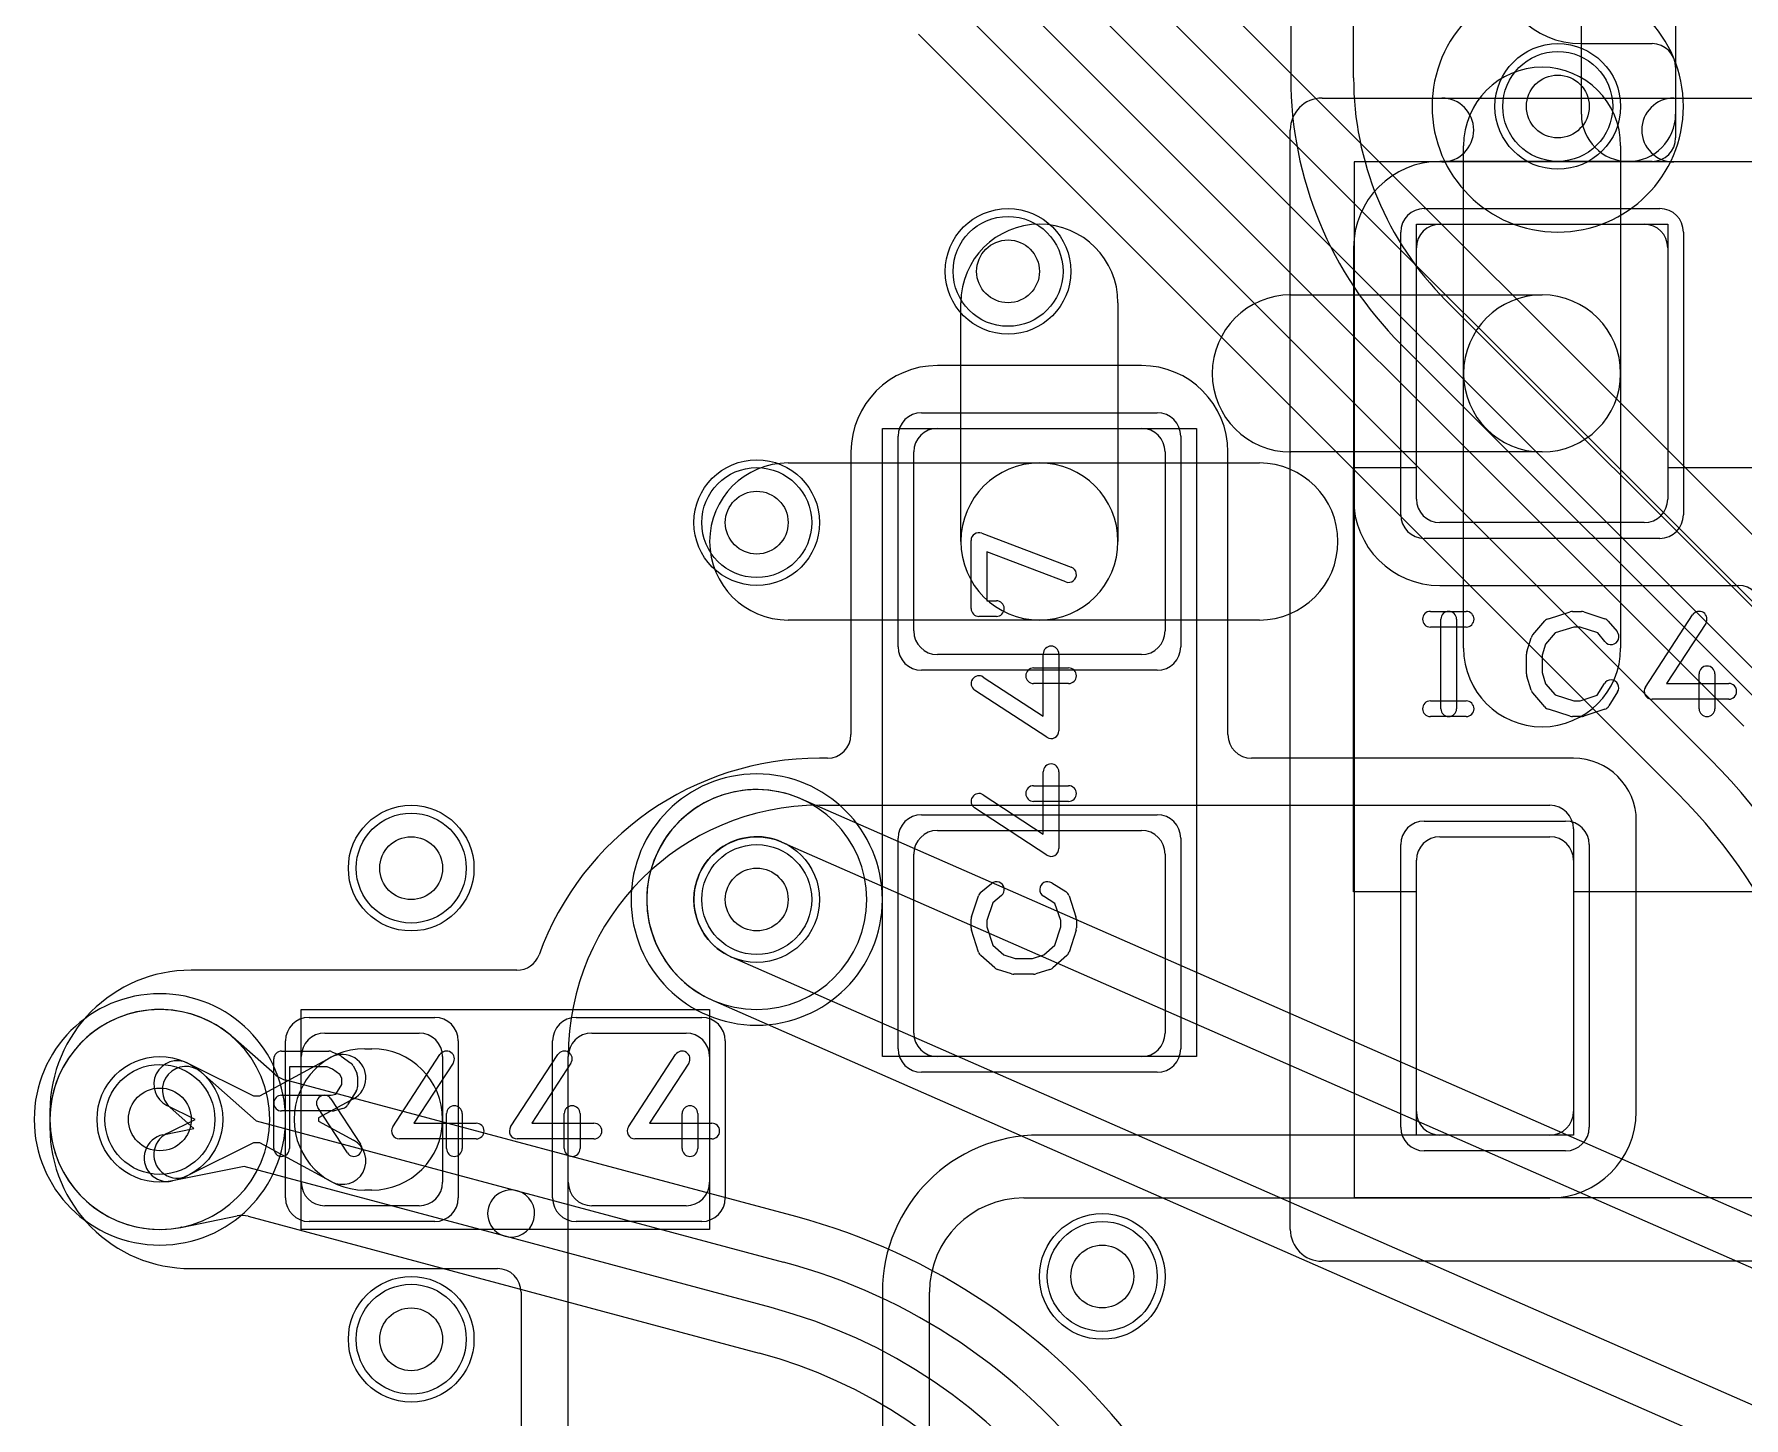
# Model space of a CAD drawing. Extents: x -1.5 to 30.7, y -0.5 to 30.
# Drawn here: x 9.5 to 14.94, y 11.15 to 15.56 of the extents above; entities that cross this region are included whole.
import ezdxf

# ---------------------------------------------------------------- set-up
doc = ezdxf.new("R2010")
doc.units = 0
for name, color, linetype in [('Hole', 1, 'CONTINUOUS'), ('L1', 3, 'CONTINUOUS'), ('L2', 3, 'CONTINUOUS'), ('L3', 3, 'CONTINUOUS'), ('L4', 3, 'CONTINUOUS'), ('MetalMask-A', 176, 'CONTINUOUS'), ('PartsArea-A', 111, 'CONTINUOUS'), ('PartsSilk-A', 221, 'CONTINUOUS'), ('Resist-A', 2, 'CONTINUOUS'), ('Resist-B', 2, 'CONTINUOUS'), ('Silk-A', 140, 'CONTINUOUS')]:
    doc.layers.add(name, color=color, linetype=linetype)

msp = doc.modelspace()

# ---------------------------------------------------------------- linework, layer by layer
at = {"layer": 'Hole'}
for centre in [(14.35, 15.325), (12.6, 14.8), (11.8, 14), (10.7, 12.9), (11.8, 12.8), (9.9, 12.1), (12.9, 11.6), (10.7, 11.4)]:
    msp.add_circle(centre, 0.1, dxfattribs=at)
at = {"layer": 'L1'}
for p, q in [((14.425, 15.3), (14.425, 16)), ((14.725, 16), (14.725, 15.3)), ((14.425, 15.52496), (14.65, 15.52496)), ((14.725, 15.44996), (14.725, 15.22504)), ((14.05, 14.475), (14.05, 15.2)), ((14.55, 15.2), (14.55, 14.475)), ((14.65, 15.15004), (13.975, 15.15004)), ((13.975, 14.95), (14.625, 14.95)), ((13.69996, 14.875), (13.69996, 14.075)), ((13.9, 14.075), (13.9, 14.875)), ((14.7, 14.875), (14.7, 14.075)), ((12.45, 13.94), (12.45, 14.7)), ((12.95, 14.7), (12.95, 13.94)), ((13.5, 14.725), (14.3, 14.725)), ((13.025, 14.50004), (12.375, 14.50004)), ((14.05, 13.6), (14.05, 14.475)), ((14.55, 14.475), (14.55, 13.6)), ((12.375, 14.3), (13.025, 14.3)), ((12.09996, 14.225), (12.09996, 13.32504)), ((12.3, 13.655), (12.3, 14.225)), ((13.1, 14.225), (13.1, 13.655)), ((13.30004, 13.32504), (13.30004, 14.225)), ((14.3, 14.225), (13.5, 14.225)), ((11.9, 14.19), (12.7, 14.19)), ((12.7, 14.19), (13.4, 14.19)), ((14.625, 14), (13.975, 14)), ((13.975, 13.79996), (14.92496, 13.79996)), ((12.7, 13.69), (11.9, 13.69)), ((13.4, 13.69), (12.7, 13.69)), ((13.025, 13.58), (12.375, 13.58)), ((12.02496, 13.25004), (12, 13.25004)), ((14.40004, 13.25004), (13.37504, 13.25004)), ((12, 13.1), (14.32503, 13.1)), ((12.375, 13.02), (13.025, 13.02)), ((14.4, 13.02503), (14.4, 12.12497)), ((14.60004, 12.125), (14.60004, 13.05004)), ((13.975, 13), (14.325, 13)), ((12.3, 12.375), (12.3, 12.945)), ((13.1, 12.945), (13.1, 12.375)), ((13.9, 12.125), (13.9, 12.925)), ((14.4, 12.925), (14.4, 12.125)), ((11.03658, 12.57504), (9.99996, 12.57504)), ((10.425, 12.375), (10.725, 12.375)), ((11.275, 12.375), (11.575, 12.375)), ((10.35, 11.9), (10.35, 12.3)), ((10.5525, 12.325), (10.575, 12.325)), ((10.8, 12.3), (10.8, 11.9)), ((11.2, 8.29997), (11.2, 12.3)), ((11.2, 11.9), (11.2, 12.3)), ((11.65, 12.3), (11.65, 11.9)), ((13.025, 12.3), (12.375, 12.3)), ((9.98929, 12.27896), (10.19766, 12.175)), ((10.2185, 12.175), (10.44536, 12.29785)), ((10.012, 12.1), (9.92233, 12.14474)), ((10.19766, 12.175), (10.2185, 12.175)), ((10.51678, 12.16595), (10.40525, 12.10555)), ((9.54996, 12.12504), (9.54996, 12.07496)), ((9.92233, 12.05526), (10.012, 12.1)), ((10.40525, 12.10555), (10.40525, 12.09445)), ((10.40525, 12.09445), (10.51678, 12.03405)), ((14.32503, 12.05), (12.7, 12.05)), ((14.325, 12.05), (13.975, 12.05)), ((10.19766, 12.025), (9.98929, 11.92104)), ((10.2185, 12.025), (10.19766, 12.025)), ((10.44536, 11.90215), (10.2185, 12.025)), ((10.575, 11.875), (10.5525, 11.875)), ((10.725, 11.825), (10.425, 11.825)), ((11.575, 11.825), (11.275, 11.825)), ((12.65004, 11.84996), (14.325, 11.84996)), ((9.99996, 11.62496), (10.97496, 11.62496)), ((11.04996, 11.54996), (11.04996, 10.05004)), ((12.2, 11.55), (12.2, 8.425)), ((12.35004, 8.425), (12.35004, 11.54996))]:
    msp.add_line(p, q, dxfattribs=at)
for centre in [(14.35, 15.325), (12.6, 14.8), (11.8, 14), (10.7, 12.9), (11.8, 12.8), (9.9, 12.1), (12.9, 11.6), (10.7, 11.4)]:
    msp.add_circle(centre, 0.2, dxfattribs=at)
for centre, radius, start, end in [((14.425, 15.8), 0.27504, 180, -90), ((14.65, 15.44996), 0.075, 0, 90), ((14.3, 15.2), 0.25, 0, 180), ((14.575, 15.3), 0.15, 180, 0), ((14.65, 15.22504), 0.075, -90, 0), ((13.975, 14.875), 0.27504, 90, 180), ((12.7, 14.7), 0.25, 0, 180), ((13.975, 14.875), 0.075, 90, 180), ((14.625, 14.875), 0.075, 0, 90), ((13.5, 14.475), 0.25, 90, -90), ((14.3, 14.475), 0.25, 0, 180), ((14.3, 14.475), 0.25, -90, 90), ((12.375, 14.225), 0.27504, 90, 180), ((13.025, 14.225), 0.27504, 0, 90), ((14.3, 14.475), 0.25, 180, 0), ((12.375, 14.225), 0.075, 90, 180), ((13.025, 14.225), 0.075, 0, 90), ((11.9, 13.94), 0.25, 90, -90), ((12.7, 13.94), 0.25, 90, -90), ((12.7, 13.94), 0.25, -90, 90), ((13.4, 13.94), 0.25, -90, 90), ((13.975, 14.075), 0.27504, 180, -90), ((13.975, 14.075), 0.075, 180, -90), ((14.625, 14.075), 0.075, -90, 0), ((12.7, 13.94), 0.25, 180, 0), ((14.92496, 13.72496), 0.075, 0, 90), ((12.375, 13.655), 0.075, 180, -90), ((13.025, 13.655), 0.075, -90, 0), ((14.3, 13.6), 0.25, 180, 0), ((12.02496, 13.32504), 0.075, -90, 0), ((13.37504, 13.32504), 0.075, 180, -90), ((12, 12.3), 0.95004, 90, 160.0323), ((14.40004, 13.05004), 0.2, 0, 90), ((12, 12.3), 0.8, 90, 180), ((14.32503, 13.02503), 0.07497, 0, 90), ((12.375, 12.945), 0.075, 90, 180), ((13.025, 12.945), 0.075, 0, 90), ((13.975, 12.925), 0.075, 90, 180), ((14.325, 12.925), 0.075, 0, 90), ((9.99996, 12.12504), 0.45, 90, 180), ((11.03658, 12.65004), 0.075, -90, -19.96679), ((10.425, 12.3), 0.075, 90, 180), ((10.725, 12.3), 0.075, 0, 90), ((11.275, 12.3), 0.075, 90, 180), ((11.575, 12.3), 0.075, 0, 90), ((12.375, 12.375), 0.075, 180, -90), ((13.025, 12.375), 0.075, -90, 0), ((10.5525, 12.1), 0.225, 90, -90), ((10.48107, 12.2319), 0.075, -61.56575, 118.43679), ((10.575, 12.1), 0.225, -90, 90), ((9.95581, 12.21185), 0.075, 63.4862, -116.51596), ((13.975, 12.125), 0.075, 180, -90), ((14.325, 12.125), 0.27504, -90, 0), ((14.325, 12.125), 0.075, -90, 0), ((14.32503, 12.12497), 0.07497, -90, 0), ((9.99996, 12.07496), 0.45, 180, -90), ((9.95581, 11.98815), 0.075, 116.5138, -63.48404), ((10.48107, 11.9681), 0.075, -118.43425, 61.56321), ((12.7, 11.55), 0.5, 90, 180), ((10.425, 11.9), 0.075, 180, -90), ((10.725, 11.9), 0.075, -90, 0), ((11.275, 11.9), 0.075, 180, -90), ((11.575, 11.9), 0.075, -90, 0), ((12.65004, 11.54996), 0.3, 90, 180), ((10.97496, 11.54996), 0.075, 0, 90)]:
    msp.add_arc(centre, radius, start, end, dxfattribs=at)
at = {"layer": 'L2'}
for p, q in [((13.49996, 19.5), (13.49996, 15.41559)), ((13.7, 15.41559), (13.7, 19.5)), ((15.90711, 12.79427), (13.99289, 14.70849)), ((13.85144, 14.56704), (15.76566, 12.65282)), ((15.56491, 11.5294), (11.94071, 13.12051)), ((11.8804, 12.98313), (15.5046, 11.39202)), ((15.3438, 11.02576), (11.7196, 12.61687)), ((11.65929, 12.47949), (15.08493, 10.97555)), ((10.26583, 12.24363), (10.13201, 12.36211)), ((10.03257, 12.24975), (10.20693, 12.0954)), ((11.92411, 11.79062), (10.29806, 12.22632)), ((10.00818, 12.07101), (9.93315, 12.13743)), ((10.20693, 12.0954), (11.03757, 11.87283)), ((9.90999, 12.05101), (10.00818, 12.07101)), ((10.16812, 11.95052), (9.93993, 11.90403)), ((10.99875, 11.72795), (10.16812, 11.95052)), ((11.03757, 11.87283), (11.88528, 11.64569)), ((9.97207, 11.75746), (10.14612, 11.79291)), ((10.18121, 11.79167), (11.80763, 11.35588)), ((11.84646, 11.5008), (10.99875, 11.72795))]:
    msp.add_line(p, q, dxfattribs=at)
for centre in [(12.6, 14.8), (11.8, 14), (10.7, 12.9), (11.8, 12.8), (9.9, 12.1), (12.9, 11.6), (10.7, 11.4)]:
    msp.add_circle(centre, 0.2, dxfattribs=at)
for centre, radius, start, end in [((14.35, 15.325), 0.40004, 90, -90), ((14.35, 15.325), 0.40004, -90, 90), ((14.7, 15.41559), 1.20004, 180, -135.00034), ((14.7, 15.4156), 1, -179.99943, -135), ((11.8, 12.8), 0.35004, 66.29761, -113.70239), ((11.8, 12.8), 0.2, 66.29697, -113.70262), ((9.89997, 12.10002), 0.35005, 49.3861, -79.07559), ((10.17744, 12.42201), 0.075, -131.40008, -130.4306), ((10.17842, 12.42116), 0.075, -131.42164, -130.67422), ((9.98286, 12.19358), 0.22506, 48.7578, 49.32802), ((10.18173, 12.41826), 0.075, -132.32508, -131.52442), ((9.98286, 12.19359), 0.075, 48.48637, -131.51617), ((10.31636, 12.29905), 0.075, -132.35745, -104.12333), ((9.92496, 11.97752), 0.075, 101.51369, -78.48555), ((11.01816, 11.80039), 0.075, 75.00018, -104.9998), ((11.01816, 11.80039), 0.075, -104.99982, 75), ((9.98052, 11.68267), 0.075, 100.22969, 100.92188), ((9.98089, 11.68274), 0.075, 99.95842, 100.51735), ((9.98245, 11.68303), 0.075, 100.83647, 101.1706), ((9.98336, 11.68321), 0.075, 101.21705, 101.54516), ((9.92498, 11.97753), 0.22505, -78.77994, -78.58771), ((9.9, 12.1), 0.35004, -78.54626, -78.1835), ((9.98704, 11.68397), 0.075, 101.51369, 101.81784), ((10.16109, 11.71942), 0.075, 74.43868, 101.51369), ((11.4, 9.83458), 2.02504, 0, 75.00025), ((11.4, 9.83458), 1.875, 0, 75.00016), ((11.4, 9.83458), 1.725, 0, 75.00007), ((11.39999, 9.83458), 1.57497, 0, 74.99969)]:
    msp.add_arc(centre, radius, start, end, dxfattribs=at)
at = {"layer": 'L3'}
for centre in [(14.35, 15.325), (12.6, 14.8), (11.8, 14), (10.7, 12.9), (12.9, 11.6), (10.7, 11.4)]:
    msp.add_circle(centre, 0.2, dxfattribs=at)
for centre, start, end in [((11.8, 12.8), 90, -90), ((11.8, 12.8), -90, 90), ((9.9, 12.1), 90, -90), ((9.9, 12.1), -90, 90)]:
    msp.add_arc(centre, 0.40004, start, end, dxfattribs=at)
at = {"layer": 'L4'}
for p, q in [((15.26047, 13.66995), (12.84491, 16.08549)), ((12.73882, 15.9794), (15.15437, 13.56385)), ((15.04831, 13.45779), (12.63275, 15.87333)), ((12.52669, 15.76723), (14.94219, 13.35171)), ((14.83613, 13.24565), (12.42062, 15.66116)), ((12.31453, 15.55507), (14.73003, 13.13955))]:
    msp.add_line(p, q, dxfattribs=at)
for centre in [(14.35, 15.325), (12.6, 14.8), (11.8, 14), (10.7, 12.9), (11.8, 12.8), (9.9, 12.1), (12.9, 11.6), (10.7, 11.4)]:
    msp.add_circle(centre, 0.2, dxfattribs=at)
for centre, radius, start, end in [((13.47495, 11.88446), 1.925, 0, 45.00021), ((11.8, 12.8), 0.35004, 90, -90), ((11.8, 12.8), 0.35004, -90, 90), ((13.47495, 11.88446), 1.77496, 0, 45.00023), ((9.9, 12.1), 0.35004, 90, -90), ((9.9, 12.1), 0.35004, -90, 90)]:
    msp.add_arc(centre, radius, start, end, dxfattribs=at)
at = {"layer": 'MetalMask-A'}
for p, q in [((13.975, 14.95), (14.625, 14.95)), ((13.9, 14.075), (13.9, 14.875)), ((14.7, 14.875), (14.7, 14.075)), ((12.375, 14.3), (13.025, 14.3)), ((12.3, 13.655), (12.3, 14.225)), ((13.1, 14.225), (13.1, 13.655)), ((14.625, 14), (13.975, 14)), ((13.025, 13.58), (12.375, 13.58)), ((12.375, 13.02), (13.025, 13.02)), ((13.975, 13), (14.325, 13)), ((12.3, 12.375), (12.3, 12.945)), ((13.1, 12.945), (13.1, 12.375)), ((13.9, 12.125), (13.9, 12.925)), ((14.4, 12.925), (14.4, 12.125)), ((10.425, 12.375), (10.725, 12.375)), ((11.275, 12.375), (11.575, 12.375)), ((10.35, 11.9), (10.35, 12.3)), ((10.8, 12.3), (10.8, 11.9)), ((11.2, 11.9), (11.2, 12.3)), ((11.65, 12.3), (11.65, 11.9)), ((13.025, 12.3), (12.375, 12.3)), ((14.325, 12.05), (13.975, 12.05)), ((10.725, 11.825), (10.425, 11.825)), ((11.575, 11.825), (11.275, 11.825))]:
    msp.add_line(p, q, dxfattribs=at)
for centre, start, end in [((13.975, 14.875), 90, 180), ((14.625, 14.875), 0, 90), ((12.375, 14.225), 90, 180), ((13.025, 14.225), 0, 90), ((13.975, 14.075), 180, -90), ((14.625, 14.075), -90, 0), ((12.375, 13.655), 180, -90), ((13.025, 13.655), -90, 0), ((12.375, 12.945), 90, 180), ((13.025, 12.945), 0, 90), ((13.975, 12.925), 90, 180), ((14.325, 12.925), 0, 90), ((10.425, 12.3), 90, 180), ((10.725, 12.3), 0, 90), ((11.275, 12.3), 90, 180), ((11.575, 12.3), 0, 90), ((12.375, 12.375), 180, -90), ((13.025, 12.375), -90, 0), ((13.975, 12.125), 180, -90), ((14.325, 12.125), -90, 0), ((10.425, 11.9), 180, -90), ((10.725, 11.9), -90, 0), ((11.275, 11.9), 180, -90), ((11.575, 11.9), -90, 0)]:
    msp.add_arc(centre, 0.075, start, end, dxfattribs=at)
at = {"layer": 'PartsArea-A'}
for p, q in [((13.9, 14.175), (13.9, 14.95)), ((13.9, 14.95), (14.7, 14.95)), ((14.7, 14.95), (14.7, 14.175)), ((12.2, 12.3), (12.2, 14.3)), ((12.2, 14.3), (13.2, 14.3)), ((13.2, 14.3), (13.2, 12.3)), ((13.7, 12.825), (13.7, 14.175)), ((13.7, 14.175), (13.9, 14.175)), ((14.7, 14.175), (15.2, 14.175)), ((13.9, 12.825), (13.7, 12.825)), ((13.9, 12.05), (13.9, 12.825)), ((15.2, 12.825), (14.4, 12.825)), ((14.4, 12.825), (14.4, 12.05)), ((10.35, 12.45), (11.65, 12.45)), ((10.35, 11.75), (10.35, 12.45)), ((11.65, 12.45), (11.65, 11.75)), ((13.2, 12.3), (12.2, 12.3)), ((14.4, 12.05), (13.9, 12.05)), ((11.65, 11.75), (10.35, 11.75))]:
    msp.add_line(p, q, dxfattribs=at)
at = {"layer": 'PartsSilk-A'}
for p, q in [((13.6, 15.3516), (16, 15.3516)), ((13.4984, 11.75), (13.4984, 15.25)), ((15.8984, 15.1484), (13.7016, 15.1484)), ((13.7016, 15.1484), (13.7016, 11.8516)), ((12.48241, 13.72639), (12.48241, 13.94306)), ((12.51629, 13.96643), (12.80147, 13.85809)), ((12.78371, 13.81135), (12.53241, 13.90682)), ((12.53241, 13.90682), (12.53241, 13.75139)), ((12.53241, 13.75139), (12.56296, 13.75139)), ((13.94444, 13.71759), (14.05833, 13.71759)), ((14.32016, 13.69418), (14.3896, 13.7164)), ((14.39722, 13.71759), (14.425, 13.71759)), ((14.4329, 13.71631), (14.49957, 13.69409)), ((12.56296, 13.70139), (12.50741, 13.70139)), ((14.05833, 13.66759), (13.94444, 13.66759)), ((13.97778, 13.40741), (13.97778, 13.69259)), ((14.02778, 13.69259), (14.02778, 13.40741)), ((14.27008, 13.64239), (14.30897, 13.68683)), ((14.40112, 13.66759), (14.34202, 13.64868)), ((14.42094, 13.66759), (14.40112, 13.66759)), ((14.47702, 13.6489), (14.42094, 13.66759)), ((14.51088, 13.68637), (14.53865, 13.65304)), ((14.62907, 13.47663), (14.77907, 13.70626)), ((14.82093, 13.67892), (14.69619, 13.48796)), ((14.25114, 13.58894), (14.26503, 13.63339)), ((14.31118, 13.61344), (14.3, 13.57766)), ((14.34202, 13.64868), (14.31118, 13.61344)), ((14.50023, 13.62104), (14.47702, 13.6489)), ((12.71204, 13.38369), (12.71204, 13.58194)), ((12.76204, 13.58194), (12.76204, 13.3375)), ((14.25, 13.51852), (14.25, 13.58148)), ((14.3, 13.57766), (14.3, 13.52234)), ((12.52108, 13.50843), (12.71204, 13.38369)), ((12.68148, 13.5375), (12.79259, 13.5375)), ((14.26503, 13.46661), (14.25114, 13.51106)), ((14.3, 13.52234), (14.31118, 13.48656)), ((14.8, 13.40741), (14.8, 13.51852)), ((14.85, 13.51852), (14.85, 13.40741)), ((12.72337, 13.31657), (12.49374, 13.46657)), ((12.79259, 13.4875), (12.68148, 13.4875)), ((14.30897, 13.41317), (14.27008, 13.45761)), ((14.31118, 13.48656), (14.34202, 13.45132)), ((14.34202, 13.45132), (14.40112, 13.43241)), ((14.42094, 13.43241), (14.47523, 13.4505)), ((14.47523, 13.4505), (14.49824, 13.48732)), ((14.54064, 13.46082), (14.51287, 13.41638)), ((14.69619, 13.48796), (14.89444, 13.48796)), ((13.94444, 13.43241), (14.05833, 13.43241)), ((14.3896, 13.3836), (14.32016, 13.40582)), ((14.40112, 13.43241), (14.42094, 13.43241)), ((14.49957, 13.40591), (14.4329, 13.38369)), ((14.89444, 13.43796), (14.65, 13.43796)), ((14.05833, 13.38241), (13.94444, 13.38241)), ((14.425, 13.38241), (14.39722, 13.38241)), ((12.71204, 13.00869), (12.71204, 13.20694)), ((12.76204, 13.20694), (12.76204, 12.9625)), ((12.52108, 13.13343), (12.71204, 13.00869)), ((12.68148, 13.1625), (12.79259, 13.1625)), ((12.72337, 12.94157), (12.49374, 13.09157)), ((12.79259, 13.1125), (12.68148, 13.1125)), ((12.51363, 12.82338), (12.54696, 12.85115)), ((12.73918, 12.85314), (12.78362, 12.82537)), ((12.48369, 12.7454), (12.50591, 12.81207)), ((12.5511, 12.78952), (12.53241, 12.73344)), ((12.57896, 12.81273), (12.5511, 12.78952)), ((12.7495, 12.78773), (12.71268, 12.81074)), ((12.79409, 12.81207), (12.81631, 12.7454)), ((12.48241, 12.70972), (12.48241, 12.7375)), ((12.76759, 12.73344), (12.7495, 12.78773)), ((12.81759, 12.7375), (12.81759, 12.70972)), ((12.50582, 12.63266), (12.4836, 12.7021)), ((12.53241, 12.73344), (12.53241, 12.71362)), ((12.53241, 12.71362), (12.55132, 12.65452)), ((12.74868, 12.65452), (12.76759, 12.71362)), ((12.76759, 12.71362), (12.76759, 12.73344)), ((12.8164, 12.7021), (12.79418, 12.63266)), ((12.55132, 12.65452), (12.58656, 12.62368)), ((12.71344, 12.62368), (12.74868, 12.65452)), ((12.55761, 12.58258), (12.51317, 12.62147)), ((12.61106, 12.56364), (12.56661, 12.57753)), ((12.58656, 12.62368), (12.62234, 12.6125)), ((12.62234, 12.6125), (12.67766, 12.6125)), ((12.67766, 12.6125), (12.71344, 12.62368)), ((12.73339, 12.57753), (12.68894, 12.56364)), ((12.78683, 12.62147), (12.74239, 12.58258)), ((12.68148, 12.5625), (12.61852, 12.5625)), ((10.2875, 12.31759), (10.4375, 12.31759)), ((10.44765, 12.31544), (10.47265, 12.30433)), ((10.4772, 12.3017), (10.50776, 12.27948)), ((10.64157, 12.07663), (10.79157, 12.30626)), ((11.01657, 12.07663), (11.16657, 12.30626)), ((11.39157, 12.07663), (11.54157, 12.30626)), ((10.2625, 12.00741), (10.2625, 12.29259)), ((10.4322, 12.26759), (10.3125, 12.26759)), ((10.3125, 12.26759), (10.3125, 12.00741)), ((10.44993, 12.25971), (10.4322, 12.26759)), ((10.47343, 12.24263), (10.44993, 12.25971)), ((10.51542, 12.27044), (10.52653, 12.24822)), ((10.83343, 12.27892), (10.70869, 12.08796)), ((11.20843, 12.27892), (11.08369, 12.08796)), ((11.58343, 12.27892), (11.45869, 12.08796)), ((10.46042, 12.18087), (10.47917, 12.21087)), ((10.47917, 12.23114), (10.47343, 12.24263)), ((10.47917, 12.21087), (10.47917, 12.23114)), ((10.52917, 12.23704), (10.52917, 12.2037)), ((10.2875, 12.17685), (10.44533, 12.17685)), ((10.49714, 11.99373), (10.40269, 12.13817)), ((10.44453, 12.16553), (10.53898, 12.02109)), ((10.44533, 12.17685), (10.46042, 12.18087)), ((10.52537, 12.19045), (10.49759, 12.14601)), ((10.44861, 12.12685), (10.2875, 12.12685)), ((10.48283, 12.1351), (10.45505, 12.12769)), ((10.70869, 12.08796), (10.90694, 12.08796)), ((10.8125, 12.00741), (10.8125, 12.11852)), ((10.8625, 12.11852), (10.8625, 12.00741)), ((11.08369, 12.08796), (11.28194, 12.08796)), ((11.1875, 12.00741), (11.1875, 12.11852)), ((11.2375, 12.11852), (11.2375, 12.00741)), ((11.45869, 12.08796), (11.65694, 12.08796)), ((11.5625, 12.00741), (11.5625, 12.11852)), ((11.6125, 12.11852), (11.6125, 12.00741)), ((10.90694, 12.03796), (10.6625, 12.03796)), ((11.28194, 12.03796), (11.0375, 12.03796)), ((11.65694, 12.03796), (11.4125, 12.03796)), ((13.7016, 11.8516), (16, 11.8516)), ((16, 11.6484), (13.6, 11.6484))]:
    msp.add_line(p, q, dxfattribs=at)
for centre, radius, start, end in [((13.6, 15.25), 0.1016, 90, 180), ((12.50741, 13.94306), 0.025, 69.19449, 180), ((12.79259, 13.83472), 0.025, -110.80551, 69.19819), ((12.50741, 13.72639), 0.025, 180, -90), ((12.56296, 13.72639), 0.025, -90, 90), ((13.94444, 13.69259), 0.025, 90, -90), ((14.00278, 13.69259), 0.025, 0, 180), ((14.05833, 13.69259), 0.025, -90, 90), ((14.39722, 13.69259), 0.025, 90, 107.74642), ((14.425, 13.69259), 0.025, 71.57954, 90), ((14.8, 13.69259), 0.025, -33.14974, 146.84644), ((14.32778, 13.67037), 0.025, 107.74642, 138.81192), ((14.49167, 13.67037), 0.025, 39.7909, 71.57954), ((12.73704, 13.58194), 0.025, 0, 180), ((14.28889, 13.62593), 0.025, 138.81192, 162.63777), ((14.51944, 13.63704), 0.025, -140.2091, 39.8005), ((14.275, 13.58148), 0.025, 162.63777, 180), ((12.50741, 13.4875), 0.025, 56.85026, -123.15356), ((12.68148, 13.5125), 0.025, 90, -90), ((12.79259, 13.5125), 0.025, -90, 90), ((14.275, 13.51852), 0.025, 180, -162.63777), ((14.51944, 13.47407), 0.025, -32.00538, 147.99925), ((14.825, 13.51852), 0.025, 0, 180), ((14.28889, 13.47407), 0.025, -162.63777, -138.81192), ((14.65, 13.46296), 0.025, 146.85026, -90), ((14.89444, 13.46296), 0.025, -90, 90), ((13.94444, 13.40741), 0.025, 90, -90), ((14.00278, 13.40741), 0.025, 180, 0), ((14.05833, 13.40741), 0.025, -90, 90), ((14.32778, 13.42963), 0.025, -138.81192, -107.74642), ((14.49167, 13.42963), 0.025, -71.57954, -32.00538), ((14.825, 13.40741), 0.025, 180, 0), ((12.73704, 13.3375), 0.025, -123.14974, 0), ((14.39722, 13.40741), 0.025, -107.74642, -90), ((14.425, 13.40741), 0.025, -90, -71.57954), ((12.73704, 13.20694), 0.025, 0, 180), ((12.50741, 13.1125), 0.025, 56.85026, -123.15356), ((12.68148, 13.1375), 0.025, 90, -90), ((12.79259, 13.1375), 0.025, -90, 90), ((12.73704, 12.9625), 0.025, -123.14974, 0), ((12.56296, 12.83194), 0.025, -50.2091, 129.8005), ((12.72593, 12.83194), 0.025, 57.99462, -122.00075), ((12.52963, 12.80417), 0.025, 129.7909, 161.57954), ((12.77037, 12.80417), 0.025, 18.42046, 57.99462), ((12.50741, 12.7375), 0.025, 161.57954, 180), ((12.79259, 12.7375), 0.025, 0, 18.42046), ((12.50741, 12.70972), 0.025, 180, -162.25358), ((12.79259, 12.70972), 0.025, -17.74642, 0), ((12.52963, 12.64028), 0.025, -162.25358, -131.18808), ((12.77037, 12.64028), 0.025, -48.81192, -17.74642), ((12.57407, 12.60139), 0.025, -131.18808, -107.36223), ((12.72593, 12.60139), 0.025, -72.63777, -48.81192), ((12.61852, 12.5875), 0.025, -107.36223, -90), ((12.68148, 12.5875), 0.025, -90, -72.63777), ((10.2875, 12.29259), 0.025, 90, 180), ((10.4375, 12.29259), 0.025, 66.04914, 90), ((10.4625, 12.28148), 0.025, 53.98274, 66.03964), ((10.8125, 12.29259), 0.025, -33.14974, 146.84644), ((11.1875, 12.29259), 0.025, -33.14974, 146.84644), ((11.5625, 12.29259), 0.025, -33.14974, 146.84644), ((10.49306, 12.25926), 0.025, 26.56505, 53.97932), ((10.50417, 12.23704), 0.025, 0, 26.56505), ((10.50417, 12.2037), 0.025, -32.00538, 0), ((10.2875, 12.15185), 0.025, 90, -90), ((10.42361, 12.15185), 0.025, 33.18146, -146.81914), ((10.47639, 12.15926), 0.025, -75.07449, -32.01002), ((10.8375, 12.11852), 0.025, 0, 180), ((11.2125, 12.11852), 0.025, 0, 180), ((11.5875, 12.11852), 0.025, 0, 180), ((10.44861, 12.15185), 0.025, -90, -75.06473), ((10.90694, 12.06296), 0.025, -90, 90), ((11.28194, 12.06296), 0.025, -90, 90), ((11.65694, 12.06296), 0.025, -90, 90), ((10.6625, 12.06296), 0.025, 146.85026, -90), ((11.0375, 12.06296), 0.025, 146.85026, -90), ((11.4125, 12.06296), 0.025, 146.85026, -90), ((10.2875, 12.00741), 0.025, 180, 0), ((10.51806, 12.00741), 0.025, -146.81854, 33.18086), ((10.8375, 12.00741), 0.025, 180, 0), ((11.2125, 12.00741), 0.025, 180, 0), ((11.5875, 12.00741), 0.025, 180, 0), ((13.6, 11.75), 0.1016, 180, -90)]:
    msp.add_arc(centre, radius, start, end, dxfattribs=at)
at = {"layer": 'Resist-A'}
for p, q in [((13.925, 15), (14.675, 15)), ((13.85, 14.025), (13.85, 14.925)), ((14.75, 14.925), (14.75, 14.025)), ((12.325, 14.35), (13.075, 14.35)), ((12.25, 13.605), (12.25, 14.275)), ((13.15, 14.275), (13.15, 13.605)), ((14.675, 13.95), (13.925, 13.95)), ((13.075, 13.53), (12.325, 13.53)), ((12.325, 13.07), (13.075, 13.07)), ((13.925, 13.05), (14.375, 13.05)), ((12.25, 12.325), (12.25, 12.995)), ((13.15, 12.995), (13.15, 12.325)), ((13.85, 12.075), (13.85, 12.975)), ((14.45, 12.975), (14.45, 12.075)), ((10.375, 12.425), (10.775, 12.425)), ((11.225, 12.425), (11.625, 12.425)), ((10.3, 11.85), (10.3, 12.35)), ((10.85, 12.35), (10.85, 11.85)), ((11.15, 11.85), (11.15, 12.35)), ((11.7, 12.35), (11.7, 11.85)), ((13.075, 12.25), (12.325, 12.25)), ((14.375, 12), (13.925, 12)), ((10.775, 11.775), (10.375, 11.775)), ((11.625, 11.775), (11.225, 11.775))]:
    msp.add_line(p, q, dxfattribs=at)
for centre in [(14.35, 15.325), (12.6, 14.8), (11.8, 14), (10.7, 12.9), (11.8, 12.8), (9.9, 12.1), (12.9, 11.6), (10.7, 11.4)]:
    msp.add_circle(centre, 0.175, dxfattribs=at)
for centre, start, end in [((13.925, 14.925), 90, 180), ((14.675, 14.925), 0, 90), ((12.325, 14.275), 90, 180), ((13.075, 14.275), 0, 90), ((13.925, 14.025), 180, -90), ((14.675, 14.025), -90, 0), ((12.325, 13.605), 180, -90), ((13.075, 13.605), -90, 0), ((12.325, 12.995), 90, 180), ((13.075, 12.995), 0, 90), ((13.925, 12.975), 90, 180), ((14.375, 12.975), 0, 90), ((10.375, 12.35), 90, 180), ((10.775, 12.35), 0, 90), ((11.225, 12.35), 90, 180), ((11.625, 12.35), 0, 90), ((12.325, 12.325), 180, -90), ((13.075, 12.325), -90, 0), ((13.925, 12.075), 180, -90), ((14.375, 12.075), -90, 0), ((10.375, 11.85), 180, -90), ((10.775, 11.85), -90, 0), ((11.225, 11.85), 180, -90), ((11.625, 11.85), -90, 0)]:
    msp.add_arc(centre, 0.075, start, end, dxfattribs=at)
at = {"layer": 'Resist-B'}
for centre in [(14.35, 15.325), (12.6, 14.8), (11.8, 14), (10.7, 12.9), (11.8, 12.8), (9.9, 12.1), (12.9, 11.6), (10.7, 11.4)]:
    msp.add_circle(centre, 0.175, dxfattribs=at)
at = {"layer": 'Silk-A'}
for p, q in [((13.6, 15.3516), (13.98094, 15.3516)), ((14.71906, 15.3516), (16, 15.3516)), ((13.4984, 11.75), (13.4984, 15.25)), ((13.98094, 15.1484), (13.7016, 15.1484)), ((13.7016, 15.1484), (13.7016, 11.8516)), ((15.8984, 15.1484), (14.71906, 15.1484)), ((13.7016, 11.8516), (15.85456, 11.8516)), ((15.85456, 11.6484), (13.6, 11.6484))]:
    msp.add_line(p, q, dxfattribs=at)
for centre, start, end in [((13.6, 15.25), 90, 180), ((13.98094, 15.25), -90, 90), ((14.71906, 15.25), 90, -90), ((13.6, 11.75), 180, -90)]:
    msp.add_arc(centre, 0.1016, start, end, dxfattribs=at)

doc.saveas('drawing.dxf')
